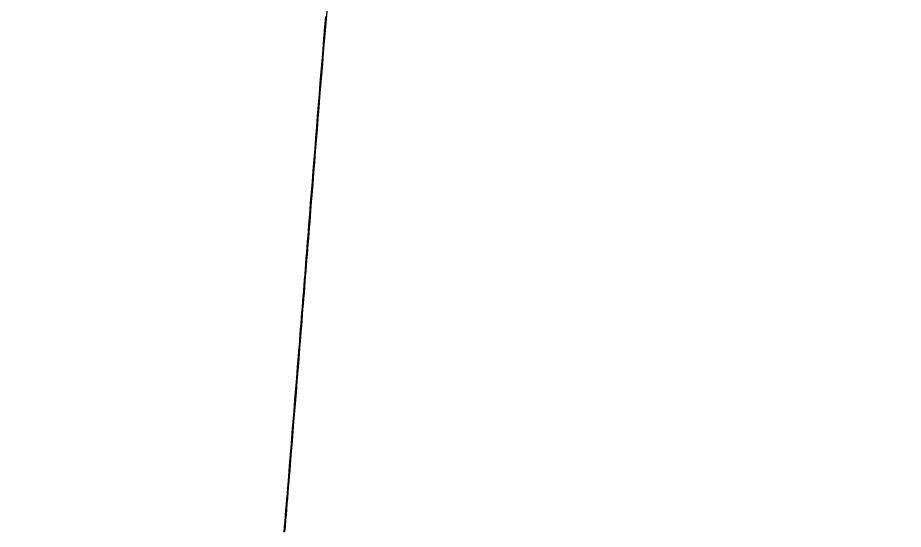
# Model space of a CAD drawing. Extents: x 11992 to 29481, y -6727 to 6811.
# Drawn here: x 24122.3 to 24286.5, y 2645.6 to 2740.5 of the extents above; entities that cross this region are included whole.
import ezdxf

# ---------------------------------------------------------------- set-up
doc = ezdxf.new("R2010")
doc.units = 0
doc.header["$MEASUREMENT"] = 0
doc.layers.get('0').update_dxf_attribs({"color": 8, "linetype": 'CONTINUOUS'})
doc.layers.add('zoylight 5回路', color=4, linetype='CONTINUOUS')

msp = doc.modelspace()

# ---------------------------------------------------------------- linework, layer by layer
for p, q in [((24179.67, 2742.36, -2436.43), (24179.49, 2740.28, -2436.43)), ((24179.27, 2738.68, -2436.43), (24179.44, 2740.75, -2436.43)), ((24179.49, 2740.28, -2436.43), (24179.31, 2738.21, -2436.43)), ((24179.09, 2736.61, -2436.43), (24179.27, 2738.68, -2436.43)), ((24179.31, 2738.21, -2436.43), (24179.14, 2736.14, -2436.43)), ((24178.92, 2734.54, -2436.43), (24179.09, 2736.61, -2436.43)), ((24179.14, 2736.14, -2436.43), (24178.97, 2734.08, -2436.43)), ((24178.75, 2732.48, -2436.43), (24178.92, 2734.54, -2436.43)), ((24178.97, 2734.08, -2436.43), (24178.8, 2732.03, -2436.43)), ((24178.58, 2730.42, -2436.43), (24178.75, 2732.48, -2436.43)), ((24178.8, 2732.03, -2436.43), (24178.63, 2729.98, -2436.43)), ((24178.41, 2728.37, -2436.43), (24178.58, 2730.42, -2436.43)), ((24178.63, 2729.98, -2436.43), (24178.46, 2727.94, -2436.43)), ((24178.25, 2726.32, -2436.43), (24178.41, 2728.37, -2436.43)), ((24178.46, 2727.94, -2436.43), (24178.29, 2725.9, -2436.43)), ((24178.08, 2724.28, -2436.43), (24178.25, 2726.32, -2436.43)), ((24178.29, 2725.9, -2436.43), (24178.13, 2723.87, -2436.43)), ((24177.91, 2722.24, -2436.43), (24178.08, 2724.28, -2436.43)), ((24178.13, 2723.87, -2436.43), (24177.96, 2721.83, -2436.43)), ((24177.75, 2720.2, -2436.43), (24177.91, 2722.24, -2436.43)), ((24177.96, 2721.83, -2436.43), (24177.8, 2719.8, -2436.43)), ((24177.59, 2718.17, -2436.43), (24177.75, 2720.2, -2436.43)), ((24177.8, 2719.8, -2436.43), (24177.64, 2717.78, -2436.43)), ((24177.43, 2716.14, -2436.43), (24177.59, 2718.17, -2436.43)), ((24177.64, 2717.78, -2436.43), (24177.48, 2715.75, -2436.43)), ((24177.26, 2714.11, -2436.43), (24177.43, 2716.14, -2436.43)), ((24177.48, 2715.75, -2436.43), (24177.32, 2713.73, -2436.43)), ((24177.1, 2712.08, -2436.43), (24177.26, 2714.11, -2436.43)), ((24177.32, 2713.73, -2436.43), (24177.16, 2711.71, -2436.43)), ((24176.94, 2710.06, -2436.43), (24177.1, 2712.08, -2436.43)), ((24177.16, 2711.71, -2436.43), (24177, 2709.69, -2436.43)), ((24176.78, 2708.03, -2436.43), (24176.94, 2710.06, -2436.43)), ((24177, 2709.69, -2436.43), (24176.84, 2707.67, -2436.43)), ((24176.62, 2706.01, -2436.43), (24176.78, 2708.03, -2436.43)), ((24176.84, 2707.67, -2436.43), (24176.68, 2705.65, -2436.43)), ((24176.46, 2703.99, -2436.43), (24176.62, 2706.01, -2436.43)), ((24176.6, 2704.64, -2436.43), (24176.52, 2703.63, -2436.43)), ((24176.68, 2705.65, -2436.43), (24176.6, 2704.64, -2436.43)), ((24176.3, 2701.97, -2436.43), (24176.46, 2703.99, -2436.43)), ((24176.52, 2703.63, -2436.43), (24176.44, 2702.62, -2436.43)), ((24176.22, 2700.96, -2436.43), (24176.3, 2701.97, -2436.43)), ((24176.36, 2701.61, -2436.43), (24176.28, 2700.6, -2436.43)), ((24176.44, 2702.62, -2436.43), (24176.36, 2701.61, -2436.43)), ((24176.06, 2698.94, -2436.43), (24176.14, 2699.95, -2436.43)), ((24176.2, 2699.58, -2436.43), (24176.12, 2698.57, -2436.43)), ((24176.14, 2699.95, -2436.43), (24176.22, 2700.96, -2436.43)), ((24176.28, 2700.6, -2436.43), (24176.2, 2699.58, -2436.43)), ((24175.9, 2696.92, -2436.43), (24175.98, 2697.93, -2436.43)), ((24175.98, 2697.93, -2436.43), (24176.06, 2698.94, -2436.43)), ((24176.12, 2698.57, -2436.43), (24176.04, 2697.56, -2436.43)), ((24175.82, 2695.91, -2436.43), (24175.9, 2696.92, -2436.43)), ((24175.96, 2696.55, -2436.43), (24175.88, 2695.53, -2436.43)), ((24176.04, 2697.56, -2436.43), (24175.96, 2696.55, -2436.43)), ((24175.66, 2693.89, -2436.43), (24175.74, 2694.9, -2436.43)), ((24175.79, 2694.52, -2436.43), (24175.71, 2693.5, -2436.43)), ((24175.74, 2694.9, -2436.43), (24175.82, 2695.91, -2436.43)), ((24175.88, 2695.53, -2436.43), (24175.79, 2694.52, -2436.43)), ((24175.5, 2691.87, -2436.43), (24175.58, 2692.88, -2436.43)), ((24175.58, 2692.88, -2436.43), (24175.66, 2693.89, -2436.43)), ((24175.71, 2693.5, -2436.43), (24175.63, 2692.48, -2436.43)), ((24175.42, 2690.86, -2436.43), (24175.5, 2691.87, -2436.43)), ((24175.55, 2691.47, -2436.43), (24175.47, 2690.45, -2436.43)), ((24175.63, 2692.48, -2436.43), (24175.55, 2691.47, -2436.43)), ((24175.26, 2688.84, -2436.43), (24175.34, 2689.85, -2436.43)), ((24175.34, 2689.85, -2436.43), (24175.42, 2690.86, -2436.43)), ((24175.47, 2690.45, -2436.43), (24175.39, 2689.43, -2436.43)), ((24175.18, 2687.82, -2436.43), (24175.26, 2688.84, -2436.43)), ((24175.31, 2688.41, -2436.43), (24175.23, 2687.39, -2436.43)), ((24175.39, 2689.43, -2436.43), (24175.31, 2688.41, -2436.43)), ((24175.01, 2685.8, -2436.43), (24175.09, 2686.81, -2436.43)), ((24175.14, 2686.37, -2436.43), (24175.06, 2685.35, -2436.43)), ((24175.09, 2686.81, -2436.43), (24175.18, 2687.82, -2436.43)), ((24175.23, 2687.39, -2436.43), (24175.14, 2686.37, -2436.43)), ((24174.85, 2683.77, -2436.43), (24174.93, 2684.79, -2436.43)), ((24174.93, 2684.79, -2436.43), (24175.01, 2685.8, -2436.43)), ((24175.06, 2685.35, -2436.43), (24174.98, 2684.33, -2436.43)), ((24174.77, 2682.76, -2436.43), (24174.85, 2683.77, -2436.43)), ((24174.9, 2683.31, -2436.43), (24174.82, 2682.28, -2436.43)), ((24174.98, 2684.33, -2436.43), (24174.9, 2683.31, -2436.43)), ((24174.61, 2680.73, -2436.43), (24174.69, 2681.75, -2436.43)), ((24174.69, 2681.75, -2436.43), (24174.77, 2682.76, -2436.43)), ((24174.82, 2682.28, -2436.43), (24174.74, 2681.26, -2436.43)), ((24174.45, 2678.71, -2436.43), (24174.53, 2679.72, -2436.43)), ((24174.53, 2679.72, -2436.43), (24174.61, 2680.73, -2436.43)), ((24174.74, 2681.26, -2436.43), (24174.57, 2679.21, -2436.43)), ((24174.36, 2677.69, -2436.43), (24174.45, 2678.71, -2436.43)), ((24174.57, 2679.21, -2436.43), (24174.41, 2677.16, -2436.43)), ((24174.2, 2675.66, -2436.43), (24174.36, 2677.69, -2436.43)), ((24174.41, 2677.16, -2436.43), (24174.24, 2675.1, -2436.43)), ((24174.04, 2673.63, -2436.43), (24174.2, 2675.66, -2436.43)), ((24174.24, 2675.1, -2436.43), (24174.07, 2673.05, -2436.43)), ((24173.87, 2671.59, -2436.43), (24174.04, 2673.63, -2436.43)), ((24173.71, 2669.56, -2436.43), (24173.87, 2671.59, -2436.43)), ((24174.07, 2673.05, -2436.43), (24173.91, 2670.99, -2436.43)), ((24173.91, 2670.99, -2436.43), (24173.74, 2668.93, -2436.43)), ((24173.54, 2667.52, -2436.43), (24173.71, 2669.56, -2436.43)), ((24173.74, 2668.93, -2436.43), (24173.57, 2666.87, -2436.43)), ((24173.38, 2665.49, -2436.43), (24173.54, 2667.52, -2436.43)), ((24173.57, 2666.87, -2436.43), (24173.41, 2664.8, -2436.43)), ((24173.21, 2663.45, -2436.43), (24173.38, 2665.49, -2436.43)), ((24173.05, 2661.41, -2436.43), (24173.21, 2663.45, -2436.43)), ((24173.41, 2664.8, -2436.43), (24173.24, 2662.73, -2436.43)), ((24173.24, 2662.73, -2436.43), (24173.07, 2660.67, -2436.43)), ((24172.88, 2659.37, -2436.43), (24173.05, 2661.41, -2436.43)), ((24173.07, 2660.67, -2436.43), (24172.9, 2658.6, -2436.43)), ((24172.72, 2657.32, -2436.43), (24172.88, 2659.37, -2436.43)), ((24172.9, 2658.6, -2436.43), (24172.74, 2656.52, -2436.43)), ((24172.55, 2655.28, -2436.43), (24172.72, 2657.32, -2436.43)), ((24172.38, 2653.23, -2436.43), (24172.55, 2655.28, -2436.43)), ((24172.65, 2655.49, -2436.43), (24172.57, 2654.45, -2436.43)), ((24172.74, 2656.52, -2436.43), (24172.65, 2655.49, -2436.43)), ((24172.57, 2654.45, -2436.43), (24172.48, 2653.41, -2436.43)), ((24172.22, 2651.18, -2436.43), (24172.3, 2652.2, -2436.43)), ((24172.3, 2652.2, -2436.43), (24172.38, 2653.23, -2436.43)), ((24172.4, 2652.37, -2436.43), (24172.31, 2651.33, -2436.43)), ((24172.48, 2653.41, -2436.43), (24172.4, 2652.37, -2436.43)), ((24172.05, 2649.13, -2436.43), (24172.13, 2650.15, -2436.43)), ((24172.13, 2650.15, -2436.43), (24172.22, 2651.18, -2436.43)), ((24172.23, 2650.3, -2436.43), (24172.14, 2649.26, -2436.43)), ((24172.31, 2651.33, -2436.43), (24172.23, 2650.3, -2436.43)), ((24171.97, 2648.1, -2436.43), (24172.05, 2649.13, -2436.43)), ((24172.14, 2649.26, -2436.43), (24172.06, 2648.22, -2436.43)), ((24171.8, 2646.05, -2436.43), (24171.88, 2647.07, -2436.43)), ((24171.88, 2647.07, -2436.43), (24171.97, 2648.1, -2436.43)), ((24171.97, 2647.18, -2436.43), (24171.89, 2646.14, -2436.43)), ((24172.06, 2648.22, -2436.43), (24171.97, 2647.18, -2436.43)), ((24171.72, 2645.02, -2436.43), (24171.8, 2646.05, -2436.43)), ((24171.89, 2646.14, -2436.43), (24171.8, 2645.09, -2436.43))]:
    msp.add_line(p, q)
at = {"layer": 'zoylight 5回路', "linetype": 'Continuous'}
msp.add_arc((14919.86, 2083.78), 9732.76, 346.706905, 20.210333, dxfattribs=at)

doc.saveas('drawing.dxf')
